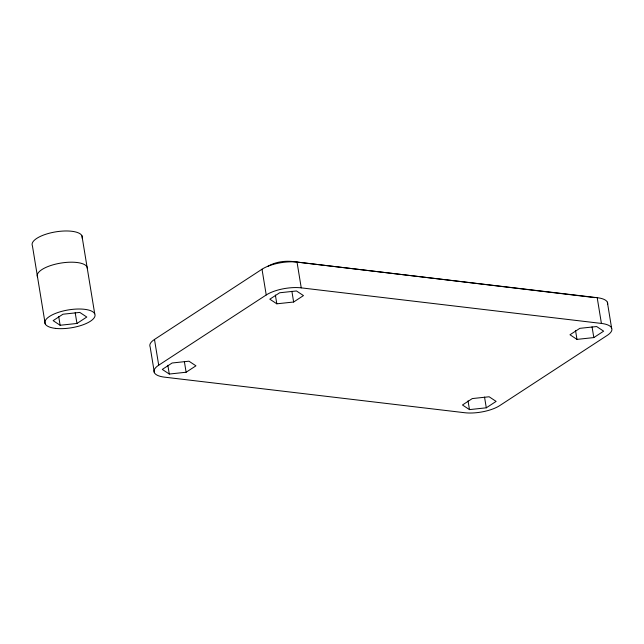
<?xml version="1.0" encoding="UTF-8"?>
<svg xmlns="http://www.w3.org/2000/svg" width="644" height="644" viewBox="0 0 644 644"><rect width="100%" height="100%" fill="white"/><g stroke="black" fill="none" stroke-linecap="round" stroke-linejoin="round"><path stroke-width="0.97" d="M76.958 323.457L86.787 317.041L79.792 312.412L62.967 314.216L53.13 320.632L60.125 325.26L76.958 323.457L75.195 312.726M154.367 372.651L150.149 346.899A25.39 9.056 -9.3 0 1 154.488 339.452L262.011 269.224A25.39 9.056 -9.3 0 1 297.029 262.108L597.197 297.681A25.39 9.056 -9.3 0 1 607.582 304.54M158.706 365.196L266.23 294.968A25.39 9.056 -9.3 0 1 301.239 287.86L601.416 323.433A25.39 9.056 -9.3 0 1 607.236 335.387L499.712 405.615A25.39 9.056 -9.3 0 1 464.702 412.724L164.526 377.151A25.39 9.056 -9.3 0 1 158.706 365.196L154.488 339.452M186.116 372.24L195.953 365.824L188.958 361.195L172.125 362.999L162.296 369.415L169.292 374.043L186.116 372.24L184.361 361.509M293.64 302.012L303.477 295.588L296.473 290.967L279.649 292.77L269.82 299.186L276.815 303.815L293.64 302.012L291.885 291.281M486.292 407.813L496.121 401.397L489.126 396.768L472.302 398.572L462.464 404.987L469.46 409.616L486.292 407.813L484.538 397.082M593.816 337.585L603.645 331.161L596.65 326.54L579.825 328.343L569.988 334.759L576.984 339.388L593.816 337.585L592.053 326.854M267.856 266.334C275.069 262.108 283.714 260.74 291.965 261.44L594.831 297.617M607.364 302.181L611.575 327.933M597.197 297.681L601.416 323.433M575.551 330.605L576.984 339.388M468.027 400.834L469.46 409.616M297.029 262.108L301.239 287.86M275.374 295.033L276.815 303.815M262.011 269.224L266.23 294.968M167.851 365.261L169.292 374.043M81.941 235.776L94.716 313.805M58.693 316.478L60.125 325.26M45.201 323.868L32.425 245.839A25.39 9.056 -9.3 0 1 56.334 231.768A25.39 9.056 -9.3 0 1 82.166 238.135M37.537 277.049A25.39 9.056 -9.3 0 1 60.351 263.163A25.39 9.056 -9.3 0 1 87.391 268.532M55.368 328.368A25.39 9.056 -9.3 0 0 94.942 316.164A25.39 9.056 -9.3 0 0 59.57 311.978A25.39 9.056 -9.3 0 0 55.368 328.368"/></g></svg>
